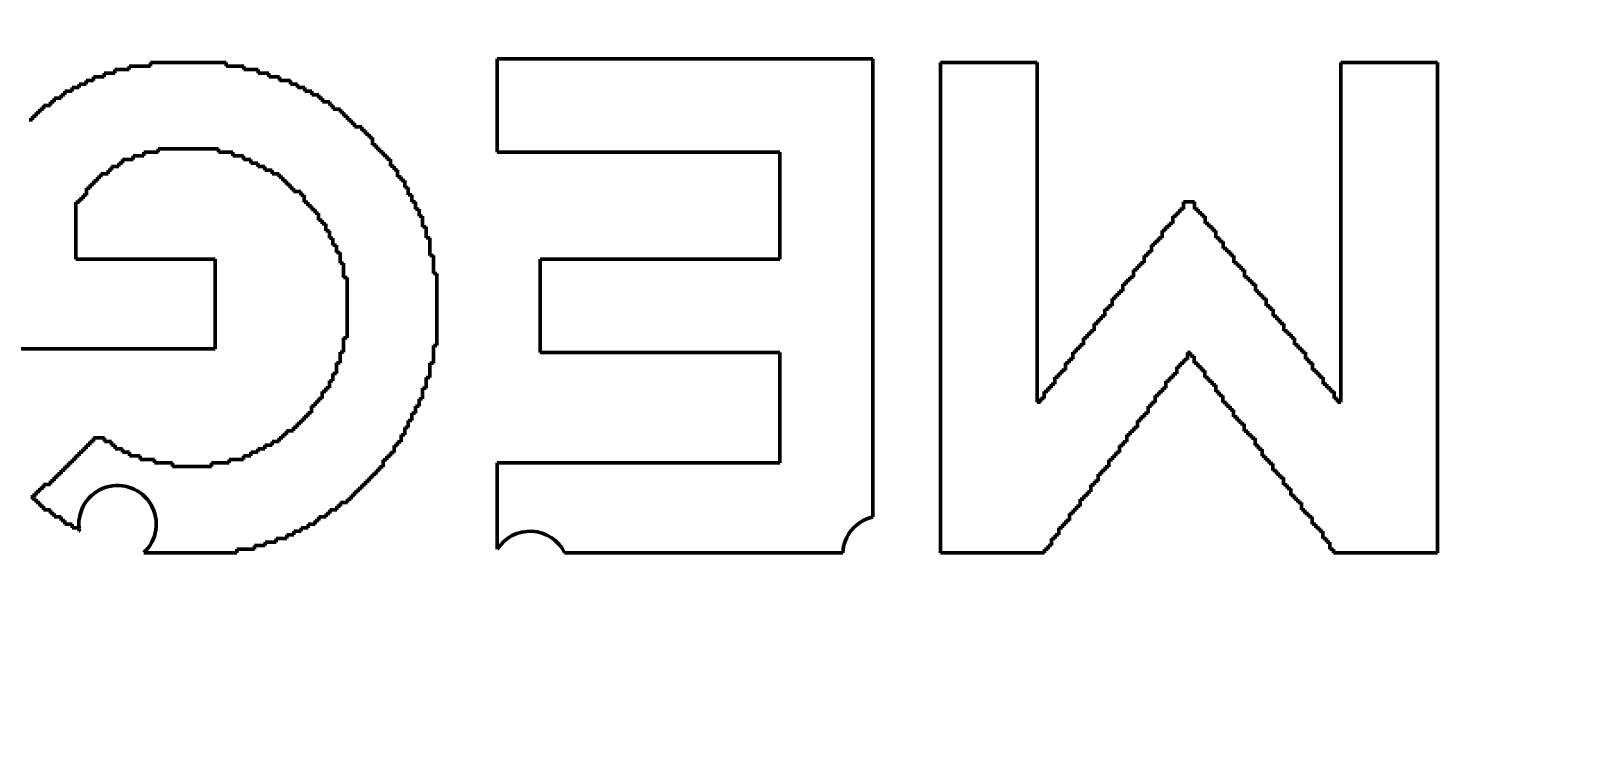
# Model space of a CAD drawing. Header units: millimetres. Extents: x 22 to 202, y 169 to 282.
# Drawn here: x 103.28 to 108.34, y 205.01 to 207.36 of the extents above; entities that cross this region are included whole.
import ezdxf

# ---------------------------------------------------------------- set-up
doc = ezdxf.new("R2010")
doc.units = ezdxf.units.MM
doc.header["$LTSCALE"] = 0.75
doc.layers.add('FD_Dimensions', color=7, linetype='Continuous', lineweight=25)
doc.layers.add('Visible', color=7, linetype='Continuous', lineweight=50)
doc.styles.get("Standard").update_dxf_attribs({"font": 'arial.ttf'})
doc.dimstyles.new('Dim-ISO-25', dxfattribs={"dimtxt": 2.5, "dimasz": 2.5, "dimexe": 1.5, "dimexo": 0, "dimgap": 1, "dimtad": 1, "dimzin": 4, "dimdsep": 46, "dimtxsty": 'Standard', "dimblk": 'OPEN90', "dimcen": 0, "dimazin": 1, "dimtp": 0.1, "dimtm": 0.1, "dimtfac": 0.72, "dimtmove": 0, "dimatfit": 3, "dimfxl": 1, "dimtzin": 4, "dimarcsym": 0})

# ---------------------------------------------------------------- blocks, each defined once
blk = doc.blocks.new('_Open90')
at = {"color": 0, "linetype": 'ByBlock', "lineweight": -2}
for p, q in [((-0.5, 0.5), (0, 0)), ((0, 0), (-1, 0)), ((0, 0), (-0.5, -0.5))]:
    blk.add_line(p, q, dxfattribs=at)
blk = doc.blocks.new('*D39')
at = {"layer": 'Defpoints', "color": 0, "transparency": 16777216}
for p in [(91.851481, 219.885579), (39.845512, 191.385202), (126.699789, 191.385202)]:
    blk.add_point(p, dxfattribs=at)
at = {"layer": 'FD_Dimensions', "color": 0, "lineweight": -2, "transparency": 16777216}
for p, q in [((91.851481, 219.885579), (38.345512, 219.885579)), ((39.845512, 217.385579), (39.845512, 193.885202)), ((126.699789, 191.385202), (38.345512, 191.385202))]:
    blk.add_line(p, q, dxfattribs=at)
at = {"layer": 'FD_Dimensions', "color": 0, "lineweight": -2, "transparency": 16777216, "xscale": 2.5, "yscale": 2.5, "zscale": 2.5}
for p, rotation in [((39.845512, 219.885579), 90), ((39.845512, 191.385202), 270)]:
    blk.add_blockref('_Open90', p, dxfattribs=dict(at, rotation=rotation))
at = {"layer": 'FD_Dimensions', "color": 0, "transparency": 16777216, "insert": (37.568245, 204.532394), "char_height": 2.5, "attachment_point": 5, "rotation": 90}
blk.add_mtext('28.50mm', dxfattribs=at)

msp = doc.modelspace()

# ---------------------------------------------------------------- linework, layer by layer
at = {"layer": 'Visible'}
for p, q in [((104.8108, 207.2672), (106.0404, 207.2672)), ((104.8108, 206.9619), (104.8108, 207.2672)), ((106.0404, 207.2672), (106.0404, 205.7686)), ((103.5238, 207.2205), (103.5591, 207.2205)), ((103.5238, 207.2086), (103.5238, 207.2205)), ((103.5591, 207.2322), (103.6058, 207.2322)), ((103.5591, 207.2205), (103.5591, 207.2322)), ((103.6058, 207.2439), (103.6759, 207.2439)), ((103.6058, 207.2322), (103.6058, 207.2439)), ((103.6759, 207.2556), (103.9228, 207.2556)), ((103.6759, 207.2439), (103.6759, 207.2556)), ((103.9228, 207.2556), (103.9228, 207.2439)), ((103.9228, 207.2439), (103.9812, 207.2439)), ((103.9812, 207.2439), (103.9812, 207.2322)), ((103.9812, 207.2322), (104.0279, 207.2322)), ((104.0279, 207.2322), (104.0279, 207.2205)), ((104.0279, 207.2205), (104.0632, 207.2205)), ((104.0632, 207.2205), (104.0632, 207.2086)), ((106.2616, 207.2556), (106.5786, 207.2556)), ((106.2616, 205.6515), (106.2616, 207.2556)), ((106.5786, 207.2556), (106.5786, 206.1441)), ((107.572, 207.2556), (107.889, 207.2556)), ((107.572, 206.1441), (107.572, 207.2556)), ((107.889, 207.2556), (107.889, 205.6515)), ((103.4186, 207.1738), (103.4417, 207.1738)), ((103.4186, 207.1618), (103.4186, 207.1738)), ((103.4417, 207.1852), (103.4653, 207.1852)), ((103.4417, 207.1738), (103.4417, 207.1852)), ((103.4653, 207.1971), (103.489, 207.1971)), ((103.4653, 207.1852), (103.4653, 207.1971)), ((103.489, 207.2086), (103.5238, 207.2086)), ((103.489, 207.1971), (103.489, 207.2086)), ((104.0632, 207.2086), (104.0983, 207.2086)), ((104.0983, 207.2086), (104.0983, 207.1971)), ((104.0983, 207.1971), (104.1334, 207.1971)), ((104.1334, 207.1971), (104.1334, 207.1852)), ((104.1334, 207.1852), (104.1567, 207.1852)), ((104.1567, 207.1852), (104.1567, 207.1738)), ((104.1567, 207.1738), (104.1803, 207.1738)), ((104.1803, 207.1738), (104.1803, 207.1618)), ((103.3251, 207.1151), (103.3485, 207.1151)), ((103.3251, 207.1034), (103.3251, 207.1151)), ((103.3485, 207.1268), (103.3599, 207.1268)), ((103.3485, 207.1151), (103.3485, 207.1268)), ((103.3599, 207.1385), (103.3833, 207.1385)), ((103.3599, 207.1268), (103.3599, 207.1385)), ((103.3833, 207.1501), (103.3952, 207.1501)), ((103.3833, 207.1385), (103.3833, 207.1501)), ((103.3952, 207.1618), (103.4186, 207.1618)), ((103.3952, 207.1501), (103.3952, 207.1618)), ((104.1803, 207.1618), (104.2037, 207.1618)), ((104.2037, 207.1618), (104.2037, 207.1501)), ((104.2037, 207.1501), (104.2271, 207.1501)), ((104.2271, 207.1501), (104.2271, 207.1385)), ((104.2271, 207.1385), (104.2388, 207.1385)), ((104.2388, 207.1385), (104.2388, 207.1268)), ((104.2388, 207.1268), (104.2621, 207.1268)), ((104.2621, 207.1268), (104.2621, 207.1151)), ((104.2621, 207.1151), (104.2738, 207.1151)), ((104.2738, 207.1151), (104.2738, 207.1034)), ((103.2781, 207.0684), (103.2898, 207.0684)), ((103.2898, 207.08), (103.3015, 207.08)), ((103.2898, 207.0684), (103.2898, 207.08)), ((103.3015, 207.0917), (103.3132, 207.0917)), ((103.3015, 207.08), (103.3015, 207.0917)), ((103.3132, 207.1034), (103.3251, 207.1034)), ((103.3132, 207.0917), (103.3132, 207.1034)), ((104.2738, 207.1034), (104.2972, 207.1034)), ((104.2972, 207.1034), (104.2972, 207.0917)), ((104.2972, 207.0917), (104.3089, 207.0917)), ((104.3089, 207.0917), (104.3089, 207.08)), ((104.3089, 207.08), (104.3206, 207.08)), ((104.3206, 207.08), (104.3206, 207.0684)), ((104.3206, 207.0684), (104.3322, 207.0684)), ((104.3322, 207.0684), (104.3322, 207.0567)), ((104.3322, 207.0567), (104.3439, 207.0567)), ((104.3439, 207.0567), (104.3439, 207.0447)), ((104.3439, 207.0447), (104.3675, 207.0447)), ((104.3675, 207.0447), (104.3675, 207.0333)), ((104.3675, 207.0333), (104.379, 207.0333)), ((104.379, 207.0333), (104.379, 207.0214)), ((104.379, 207.0214), (104.3909, 207.0214)), ((104.3909, 207.0214), (104.3909, 207.0099)), ((103.6535, 206.9619), (103.6535, 206.95)), ((103.7005, 206.9619), (103.6535, 206.9619)), ((103.7005, 206.9734), (103.7005, 206.9619)), ((103.8981, 206.9734), (103.7005, 206.9734)), ((103.8981, 206.9619), (103.8981, 206.9734)), ((103.9451, 206.9619), (103.8981, 206.9619)), ((103.9451, 206.95), (103.9451, 206.9619)), ((104.3909, 207.0099), (104.4023, 207.0099)), ((104.4023, 207.0099), (104.4023, 206.9866)), ((104.4023, 206.9866), (104.4143, 206.9866)), ((104.4143, 206.9866), (104.4143, 206.9746)), ((104.4143, 206.9746), (104.4257, 206.9746)), ((104.4257, 206.9746), (104.4257, 206.9629)), ((104.4257, 206.9629), (104.4376, 206.9629)), ((104.4376, 206.9629), (104.4376, 206.9513)), ((105.7353, 206.9619), (104.8108, 206.9619)), ((105.7353, 206.6119), (105.7353, 206.9619)), ((103.5484, 206.9152), (103.5484, 206.9033)), ((103.5718, 206.9152), (103.5484, 206.9152)), ((103.5718, 206.9266), (103.5718, 206.9152)), ((103.5834, 206.9266), (103.5718, 206.9266)), ((103.5834, 206.9386), (103.5834, 206.9266)), ((103.6185, 206.9386), (103.5834, 206.9386)), ((103.6185, 206.95), (103.6185, 206.9386)), ((103.6535, 206.95), (103.6185, 206.95)), ((103.9802, 206.95), (103.9451, 206.95)), ((103.9802, 206.9386), (103.9802, 206.95)), ((104.0036, 206.9386), (103.9802, 206.9386)), ((104.0036, 206.9266), (104.0036, 206.9386)), ((104.0269, 206.9266), (104.0036, 206.9266)), ((104.0269, 206.9152), (104.0269, 206.9266)), ((104.0503, 206.9152), (104.0269, 206.9152)), ((104.0503, 206.9033), (104.0503, 206.9152)), ((104.4376, 206.9513), (104.4493, 206.9513)), ((104.4493, 206.9513), (104.4493, 206.9396)), ((104.4493, 206.9396), (104.461, 206.9396)), ((104.461, 206.9396), (104.461, 206.9162)), ((104.461, 206.9162), (104.4727, 206.9162)), ((104.4727, 206.9162), (104.4727, 206.9045)), ((103.4897, 206.8682), (103.4897, 206.8565)), ((103.5017, 206.8682), (103.4897, 206.8682)), ((103.5017, 206.8799), (103.5017, 206.8682)), ((103.5133, 206.8799), (103.5017, 206.8799)), ((103.5133, 206.8916), (103.5133, 206.8799)), ((103.5367, 206.8916), (103.5133, 206.8916)), ((103.5367, 206.9033), (103.5367, 206.8916)), ((103.5484, 206.9033), (103.5367, 206.9033)), ((104.0737, 206.9033), (104.0503, 206.9033)), ((104.0737, 206.8916), (104.0737, 206.9033)), ((104.0973, 206.8916), (104.0737, 206.8916)), ((104.0973, 206.8799), (104.0973, 206.8916)), ((104.1087, 206.8799), (104.0973, 206.8799)), ((104.1087, 206.8682), (104.1087, 206.8799)), ((104.1207, 206.8682), (104.1087, 206.8682)), ((104.1207, 206.8565), (104.1207, 206.8682)), ((104.4727, 206.9045), (104.4844, 206.9045)), ((104.4844, 206.9045), (104.4844, 206.8812)), ((104.4844, 206.8812), (104.4961, 206.8812)), ((104.4961, 206.8812), (104.4961, 206.8695)), ((104.4961, 206.8695), (104.5077, 206.8695)), ((104.5077, 206.8695), (104.5077, 206.8461)), ((103.4549, 206.8215), (103.4549, 206.8095)), ((103.4663, 206.8215), (103.4549, 206.8215)), ((103.4663, 206.8448), (103.4663, 206.8215)), ((103.4783, 206.8448), (103.4663, 206.8448)), ((103.4783, 206.8565), (103.4783, 206.8448)), ((103.4897, 206.8565), (103.4783, 206.8565)), ((104.1323, 206.8565), (104.1207, 206.8565)), ((104.1323, 206.8448), (104.1323, 206.8565)), ((104.1438, 206.8448), (104.1323, 206.8448)), ((104.1438, 206.8332), (104.1438, 206.8448)), ((104.1674, 206.8332), (104.1438, 206.8332)), ((104.1674, 206.8215), (104.1674, 206.8332)), ((104.1791, 206.8215), (104.1674, 206.8215)), ((104.1791, 206.7981), (104.1791, 206.8215)), ((104.5077, 206.8461), (104.5194, 206.8461)), ((104.5194, 206.8461), (104.5194, 206.8227)), ((104.5194, 206.8227), (104.5311, 206.8227)), ((104.5311, 206.8227), (104.5311, 206.7994)), ((103.4316, 206.7981), (103.4316, 206.6119)), ((103.443, 206.7981), (103.4316, 206.7981)), ((103.443, 206.8095), (103.443, 206.7981)), ((103.4549, 206.8095), (103.443, 206.8095)), ((104.1908, 206.7981), (104.1791, 206.7981)), ((104.1908, 206.7862), (104.1908, 206.7981)), ((104.2024, 206.7862), (104.1908, 206.7862)), ((104.2024, 206.7747), (104.2024, 206.7862)), ((104.2141, 206.7747), (104.2024, 206.7747)), ((104.2141, 206.7628), (104.2141, 206.7747)), ((104.2258, 206.7628), (104.2141, 206.7628)), ((104.2258, 206.7394), (104.2258, 206.7628)), ((104.5311, 206.7994), (104.5428, 206.7994)), ((104.5428, 206.7994), (104.5428, 206.7757)), ((104.5428, 206.7757), (104.5547, 206.7757)), ((104.5547, 206.7757), (104.5547, 206.7524)), ((107.0338, 206.7641), (107.0455, 206.7641)), ((107.0338, 206.7524), (107.0338, 206.7641)), ((107.0455, 206.7757), (107.0571, 206.7757)), ((107.0455, 206.7641), (107.0455, 206.7757)), ((107.0571, 206.7994), (107.0935, 206.7994)), ((107.0571, 206.7757), (107.0571, 206.7994)), ((107.0935, 206.7994), (107.0935, 206.7757)), ((107.0935, 206.7757), (107.1052, 206.7757)), ((107.1052, 206.7757), (107.1052, 206.7641)), ((107.1052, 206.7641), (107.1168, 206.7641)), ((107.1168, 206.7641), (107.1168, 206.7524)), ((104.2377, 206.7394), (104.2258, 206.7394)), ((104.2377, 206.7277), (104.2377, 206.7394)), ((104.2492, 206.7277), (104.2377, 206.7277)), ((104.2492, 206.7044), (104.2492, 206.7277)), ((104.5547, 206.7524), (104.5662, 206.7524)), ((104.5662, 206.7524), (104.5662, 206.7173)), ((104.5662, 206.7173), (104.5781, 206.7173)), ((104.5781, 206.7173), (104.5781, 206.6823)), ((106.9987, 206.7173), (107.0104, 206.7173)), ((106.9987, 206.7056), (106.9987, 206.7173)), ((107.0104, 206.729), (107.0221, 206.729)), ((107.0104, 206.7173), (107.0104, 206.729)), ((107.0221, 206.7524), (107.0338, 206.7524)), ((107.0221, 206.729), (107.0221, 206.7524)), ((107.1168, 206.7524), (107.1285, 206.7524)), ((107.1285, 206.7524), (107.1285, 206.729)), ((107.1285, 206.729), (107.1402, 206.729)), ((107.1402, 206.729), (107.1402, 206.7173)), ((107.1402, 206.7173), (107.1521, 206.7173)), ((107.1521, 206.7173), (107.1521, 206.7056)), ((104.2611, 206.7044), (104.2492, 206.7044)), ((104.2611, 206.681), (104.2611, 206.7044)), ((104.2725, 206.681), (104.2611, 206.681)), ((104.2725, 206.6576), (104.2725, 206.681)), ((104.5781, 206.6823), (104.5895, 206.6823)), ((104.5895, 206.6823), (104.5895, 206.6236)), ((106.952, 206.6589), (106.9637, 206.6589)), ((106.952, 206.6355), (106.952, 206.6589)), ((106.9637, 206.6703), (106.9754, 206.6703)), ((106.9637, 206.6589), (106.9637, 206.6703)), ((106.9754, 206.6823), (106.987, 206.6823)), ((106.9754, 206.6703), (106.9754, 206.6823)), ((106.987, 206.7056), (106.9987, 206.7056)), ((106.987, 206.6823), (106.987, 206.7056)), ((107.1521, 206.7056), (107.1636, 206.7056)), ((107.1636, 206.7056), (107.1636, 206.6823)), ((107.1636, 206.6823), (107.1755, 206.6823)), ((107.1755, 206.6823), (107.1755, 206.6703)), ((107.1755, 206.6703), (107.1869, 206.6703)), ((107.1869, 206.6703), (107.1869, 206.647)), ((103.4316, 206.6119), (103.8877, 206.6119)), ((103.8877, 206.6119), (103.8877, 206.3183)), ((104.2842, 206.6576), (104.2725, 206.6576)), ((104.2842, 206.6343), (104.2842, 206.6576)), ((104.2962, 206.6343), (104.2842, 206.6343)), ((104.2962, 206.599), (104.2962, 206.6343)), ((104.5895, 206.6236), (104.6015, 206.6236)), ((104.6015, 206.6236), (104.6015, 206.5652)), ((104.9512, 206.6119), (105.7353, 206.6119)), ((104.9512, 206.3066), (104.9512, 206.6119)), ((106.9286, 206.6236), (106.9403, 206.6236)), ((106.9286, 206.6002), (106.9286, 206.6236)), ((106.9403, 206.6355), (106.952, 206.6355)), ((106.9403, 206.6236), (106.9403, 206.6355)), ((107.1869, 206.647), (107.1989, 206.647)), ((107.1989, 206.647), (107.1989, 206.6355)), ((107.1989, 206.6355), (107.2106, 206.6355)), ((107.2106, 206.6355), (107.2106, 206.6236)), ((107.2106, 206.6236), (107.2222, 206.6236)), ((107.2222, 206.6236), (107.2222, 206.6002)), ((104.3079, 206.599), (104.2962, 206.599)), ((104.3079, 206.5522), (104.3079, 206.599)), ((104.6015, 206.5652), (104.6132, 206.5652)), ((104.6132, 206.5652), (104.6132, 206.33)), ((106.8933, 206.5769), (106.905, 206.5769)), ((106.8933, 206.5535), (106.8933, 206.5769)), ((106.905, 206.5886), (106.9169, 206.5886)), ((106.905, 206.5769), (106.905, 206.5886)), ((106.9169, 206.6002), (106.9286, 206.6002)), ((106.9169, 206.5886), (106.9169, 206.6002)), ((107.2222, 206.6002), (107.2339, 206.6002)), ((107.2339, 206.6002), (107.2339, 206.5886)), ((107.2339, 206.5886), (107.2456, 206.5886)), ((107.2456, 206.5886), (107.2456, 206.5769)), ((107.2456, 206.5769), (107.2573, 206.5769)), ((107.2573, 206.5769), (107.2573, 206.5535)), ((104.3195, 206.5522), (104.3079, 206.5522)), ((104.3195, 206.3546), (104.3195, 206.5522)), ((106.8466, 206.5068), (106.8585, 206.5068)), ((106.8466, 206.4951), (106.8466, 206.5068)), ((106.8585, 206.5301), (106.8699, 206.5301)), ((106.8585, 206.5068), (106.8585, 206.5301)), ((106.8699, 206.5418), (106.8819, 206.5418)), ((106.8699, 206.5301), (106.8699, 206.5418)), ((106.8819, 206.5535), (106.8933, 206.5535)), ((106.8819, 206.5418), (106.8819, 206.5535)), ((107.2573, 206.5535), (107.269, 206.5535)), ((107.269, 206.5535), (107.269, 206.5418)), ((107.269, 206.5418), (107.2807, 206.5418)), ((107.2807, 206.5418), (107.2807, 206.5301)), ((107.2807, 206.5301), (107.2924, 206.5301)), ((107.2924, 206.5301), (107.2924, 206.5068)), ((107.2924, 206.5068), (107.304, 206.5068)), ((107.304, 206.5068), (107.304, 206.4951)), ((106.8115, 206.4598), (106.8232, 206.4598)), ((106.8115, 206.4483), (106.8115, 206.4598)), ((106.8232, 206.4834), (106.8349, 206.4834)), ((106.8232, 206.4598), (106.8232, 206.4834)), ((106.8349, 206.4951), (106.8466, 206.4951)), ((106.8349, 206.4834), (106.8349, 206.4951)), ((107.304, 206.4951), (107.3157, 206.4951)), ((107.3157, 206.4951), (107.3157, 206.4834)), ((107.3157, 206.4834), (107.3274, 206.4834)), ((107.3274, 206.4834), (107.3274, 206.4598)), ((107.3274, 206.4598), (107.3393, 206.4598)), ((107.3393, 206.4598), (107.3393, 206.4483)), ((106.7765, 206.413), (106.7882, 206.413)), ((106.7765, 206.4014), (106.7765, 206.413)), ((106.7882, 206.425), (106.7998, 206.425)), ((106.7882, 206.413), (106.7882, 206.425)), ((106.7998, 206.4483), (106.8115, 206.4483)), ((106.7998, 206.425), (106.7998, 206.4483)), ((107.3393, 206.4483), (107.3508, 206.4483)), ((107.3508, 206.4483), (107.3508, 206.425)), ((107.3508, 206.425), (107.3627, 206.425)), ((107.3627, 206.425), (107.3627, 206.413)), ((107.3627, 206.413), (107.3741, 206.413)), ((107.3741, 206.413), (107.3741, 206.4014)), ((106.7414, 206.3663), (106.7531, 206.3663)), ((106.7414, 206.3546), (106.7414, 206.3663)), ((106.7531, 206.378), (106.7645, 206.378)), ((106.7531, 206.3663), (106.7531, 206.378)), ((106.7645, 206.4014), (106.7765, 206.4014)), ((106.7645, 206.378), (106.7645, 206.4014)), ((107.3741, 206.4014), (107.3861, 206.4014)), ((107.3861, 206.4014), (107.3861, 206.378)), ((107.3861, 206.378), (107.3975, 206.378)), ((107.3975, 206.378), (107.3975, 206.3663)), ((107.3975, 206.3663), (107.4094, 206.3663)), ((107.4094, 206.3663), (107.4094, 206.3546)), ((103.8877, 206.3183), (103.126, 206.3183)), ((104.2962, 206.3079), (104.3079, 206.3079)), ((104.2962, 206.2726), (104.2962, 206.3079)), ((104.3079, 206.3546), (104.3195, 206.3546)), ((104.3079, 206.3079), (104.3079, 206.3546)), ((104.6015, 206.33), (104.6015, 206.2716)), ((104.6132, 206.33), (104.6015, 206.33)), ((105.7353, 206.3066), (104.9512, 206.3066)), ((105.7353, 205.9452), (105.7353, 206.3066)), ((106.6944, 206.3079), (106.7061, 206.3079)), ((106.6944, 206.2845), (106.6944, 206.3079)), ((106.7061, 206.3196), (106.7181, 206.3196)), ((106.7061, 206.3079), (106.7061, 206.3196)), ((106.7181, 206.3313), (106.7297, 206.3313)), ((106.7181, 206.3196), (106.7181, 206.3313)), ((106.7297, 206.3546), (106.7414, 206.3546)), ((106.7297, 206.3313), (106.7297, 206.3546)), ((107.0701, 206.3066), (107.0701, 206.2832)), ((107.0805, 206.3066), (107.0701, 206.3066)), ((107.0805, 206.2949), (107.0805, 206.3066)), ((107.4094, 206.3546), (107.4211, 206.3546)), ((107.4211, 206.3546), (107.4211, 206.3313)), ((107.4211, 206.3313), (107.4328, 206.3313)), ((107.4328, 206.3313), (107.4328, 206.3196)), ((107.4328, 206.3196), (107.4445, 206.3196)), ((107.4445, 206.3196), (107.4445, 206.3079)), ((107.4445, 206.3079), (107.4562, 206.3079)), ((107.4562, 206.3079), (107.4562, 206.2845)), ((104.2842, 206.2726), (104.2962, 206.2726)), ((104.2842, 206.2375), (104.2842, 206.2726)), ((104.5895, 206.2716), (104.5895, 206.2246)), ((104.6015, 206.2716), (104.5895, 206.2716)), ((106.6713, 206.2726), (106.6828, 206.2726)), ((106.6713, 206.2492), (106.6713, 206.2726)), ((106.6828, 206.2845), (106.6944, 206.2845)), ((106.6828, 206.2726), (106.6828, 206.2845)), ((107.035, 206.2599), (107.035, 206.2365)), ((107.0467, 206.2599), (107.035, 206.2599)), ((107.0467, 206.2716), (107.0467, 206.2599)), ((107.0584, 206.2716), (107.0467, 206.2716)), ((107.0584, 206.2832), (107.0584, 206.2716)), ((107.0701, 206.2832), (107.0584, 206.2832)), ((107.0925, 206.2949), (107.0805, 206.2949)), ((107.0925, 206.2716), (107.0925, 206.2949)), ((107.1041, 206.2716), (107.0925, 206.2716)), ((107.1041, 206.2599), (107.1041, 206.2716)), ((107.1156, 206.2599), (107.1041, 206.2599)), ((107.1156, 206.2482), (107.1156, 206.2599)), ((107.4562, 206.2845), (107.4679, 206.2845)), ((107.4679, 206.2845), (107.4679, 206.2726)), ((107.4679, 206.2726), (107.4795, 206.2726)), ((107.4795, 206.2726), (107.4795, 206.2492)), ((104.2611, 206.2142), (104.2725, 206.2142)), ((104.2611, 206.1908), (104.2611, 206.2142)), ((104.2725, 206.2375), (104.2842, 206.2375)), ((104.2725, 206.2142), (104.2725, 206.2375)), ((104.5781, 206.2246), (104.5781, 206.1898)), ((104.5895, 206.2246), (104.5781, 206.2246)), ((106.636, 206.2258), (106.6477, 206.2258)), ((106.636, 206.2025), (106.636, 206.2258)), ((106.6477, 206.2375), (106.6594, 206.2375)), ((106.6477, 206.2258), (106.6477, 206.2375)), ((106.6594, 206.2492), (106.6713, 206.2492)), ((106.6594, 206.2375), (106.6594, 206.2492)), ((106.9997, 206.2131), (106.9997, 206.1898)), ((107.0117, 206.2131), (106.9997, 206.2131)), ((107.0117, 206.2246), (107.0117, 206.2131)), ((107.0231, 206.2246), (107.0117, 206.2246)), ((107.0231, 206.2365), (107.0231, 206.2246)), ((107.035, 206.2365), (107.0231, 206.2365)), ((107.1275, 206.2482), (107.1156, 206.2482)), ((107.1275, 206.2246), (107.1275, 206.2482)), ((107.1392, 206.2246), (107.1275, 206.2246)), ((107.1392, 206.2131), (107.1392, 206.2246)), ((107.1509, 206.2131), (107.1392, 206.2131)), ((107.1509, 206.2012), (107.1509, 206.2131)), ((107.4795, 206.2492), (107.4912, 206.2492)), ((107.4912, 206.2492), (107.4912, 206.2375)), ((107.4912, 206.2375), (107.5029, 206.2375)), ((107.5029, 206.2375), (107.5029, 206.2258)), ((107.5029, 206.2258), (107.5146, 206.2258)), ((107.5146, 206.2258), (107.5146, 206.2025)), ((104.2258, 206.1557), (104.2377, 206.1557)), ((104.2258, 206.1441), (104.2258, 206.1557)), ((104.2377, 206.1791), (104.2492, 206.1791)), ((104.2377, 206.1557), (104.2377, 206.1791)), ((104.2492, 206.1908), (104.2611, 206.1908)), ((104.2492, 206.1791), (104.2492, 206.1908)), ((104.5547, 206.1545), (104.5547, 206.1311)), ((104.5662, 206.1545), (104.5547, 206.1545)), ((104.5662, 206.1898), (104.5662, 206.1545)), ((104.5781, 206.1898), (104.5662, 206.1898)), ((106.5893, 206.1557), (106.601, 206.1557)), ((106.5893, 206.1441), (106.5893, 206.1557)), ((106.601, 206.1791), (106.6126, 206.1791)), ((106.601, 206.1557), (106.601, 206.1791)), ((106.6126, 206.1908), (106.6243, 206.1908)), ((106.6126, 206.1791), (106.6126, 206.1908)), ((106.6243, 206.2025), (106.636, 206.2025)), ((106.6243, 206.1908), (106.6243, 206.2025)), ((106.9647, 206.1661), (106.9647, 206.1428)), ((106.9764, 206.1661), (106.9647, 206.1661)), ((106.9764, 206.1778), (106.9764, 206.1661)), ((106.9883, 206.1778), (106.9764, 206.1778)), ((106.9883, 206.1898), (106.9883, 206.1778)), ((106.9997, 206.1898), (106.9883, 206.1898)), ((107.1626, 206.2012), (107.1509, 206.2012)), ((107.1626, 206.1778), (107.1626, 206.2012)), ((107.1742, 206.1778), (107.1626, 206.1778)), ((107.1742, 206.1661), (107.1742, 206.1778)), ((107.1859, 206.1661), (107.1742, 206.1661)), ((107.1859, 206.1428), (107.1859, 206.1661)), ((107.5146, 206.2025), (107.5265, 206.2025)), ((107.5265, 206.2025), (107.5265, 206.1908)), ((107.5265, 206.1908), (107.538, 206.1908)), ((107.538, 206.1908), (107.538, 206.1791)), ((107.538, 206.1791), (107.5499, 206.1791)), ((107.5499, 206.1791), (107.5499, 206.1557)), ((107.5499, 206.1557), (107.5613, 206.1557)), ((107.5613, 206.1557), (107.5613, 206.1441)), ((104.1908, 206.1087), (104.2024, 206.1087)), ((104.1908, 206.0973), (104.1908, 206.1087)), ((104.2024, 206.1324), (104.2141, 206.1324)), ((104.2024, 206.1087), (104.2024, 206.1324)), ((104.2141, 206.1441), (104.2258, 206.1441)), ((104.2141, 206.1324), (104.2141, 206.1441)), ((104.5311, 206.1077), (104.5311, 206.0844)), ((104.5428, 206.1077), (104.5311, 206.1077)), ((104.5428, 206.1311), (104.5428, 206.1077)), ((104.5547, 206.1311), (104.5428, 206.1311)), ((106.5786, 206.1441), (106.5893, 206.1441)), ((106.9296, 206.1077), (106.9296, 206.096)), ((106.9413, 206.1077), (106.9296, 206.1077)), ((106.9413, 206.1311), (106.9413, 206.1077)), ((106.953, 206.1311), (106.9413, 206.1311)), ((106.953, 206.1428), (106.953, 206.1311)), ((106.9647, 206.1428), (106.953, 206.1428)), ((107.1976, 206.1428), (107.1859, 206.1428)), ((107.1976, 206.1311), (107.1976, 206.1428)), ((107.2095, 206.1311), (107.1976, 206.1311)), ((107.2095, 206.1194), (107.2095, 206.1311)), ((107.221, 206.1194), (107.2095, 206.1194)), ((107.221, 206.096), (107.221, 206.1194)), ((107.5613, 206.1441), (107.572, 206.1441)), ((104.1438, 206.062), (104.1557, 206.062)), ((104.1438, 206.0506), (104.1438, 206.062)), ((104.1557, 206.0739), (104.1674, 206.0739)), ((104.1557, 206.062), (104.1557, 206.0739)), ((104.1674, 206.0854), (104.1791, 206.0854)), ((104.1674, 206.0739), (104.1674, 206.0854)), ((104.1791, 206.0973), (104.1908, 206.0973)), ((104.1791, 206.0854), (104.1791, 206.0973)), ((104.5077, 206.0607), (104.5077, 206.0374)), ((104.5194, 206.0607), (104.5077, 206.0607)), ((104.5194, 206.0844), (104.5194, 206.0607)), ((104.5311, 206.0844), (104.5194, 206.0844)), ((106.8946, 206.0607), (106.8946, 206.0493)), ((106.9063, 206.0607), (106.8946, 206.0607)), ((106.9063, 206.0844), (106.9063, 206.0607)), ((106.918, 206.0844), (106.9063, 206.0844)), ((106.918, 206.096), (106.918, 206.0844)), ((106.9296, 206.096), (106.918, 206.096)), ((107.2329, 206.096), (107.221, 206.096)), ((107.2329, 206.0844), (107.2329, 206.096)), ((107.2443, 206.0844), (107.2329, 206.0844)), ((107.2443, 206.0727), (107.2443, 206.0844)), ((107.256, 206.0727), (107.2443, 206.0727)), ((107.256, 206.0493), (107.256, 206.0727)), ((103.4653, 206.0036), (103.477, 206.0036)), ((103.4653, 205.9919), (103.4653, 206.0036)), ((103.477, 206.0153), (103.489, 206.0153)), ((103.477, 206.0036), (103.477, 206.0153)), ((103.489, 206.027), (103.525, 206.027)), ((103.489, 206.0153), (103.489, 206.027)), ((103.525, 206.027), (103.525, 206.0153)), ((103.525, 206.0153), (103.5484, 206.0153)), ((103.5484, 206.0153), (103.5484, 206.0036)), ((103.5484, 206.0036), (103.5601, 206.0036)), ((103.5601, 206.0036), (103.5601, 205.9919)), ((104.0503, 206.0036), (104.0737, 206.0036)), ((104.0503, 205.9919), (104.0503, 206.0036)), ((104.0737, 206.0153), (104.0973, 206.0153)), ((104.0737, 206.0036), (104.0737, 206.0153)), ((104.0973, 206.027), (104.1087, 206.027)), ((104.0973, 206.0153), (104.0973, 206.027)), ((104.1087, 206.0386), (104.1207, 206.0386)), ((104.1087, 206.027), (104.1087, 206.0386)), ((104.1207, 206.0506), (104.1438, 206.0506)), ((104.1207, 206.0386), (104.1207, 206.0506)), ((104.4727, 206.0023), (104.4727, 205.979)), ((104.4844, 206.0023), (104.4727, 206.0023)), ((104.4844, 206.014), (104.4844, 206.0023)), ((104.4961, 206.014), (104.4844, 206.014)), ((104.4961, 206.0374), (104.4961, 206.014)), ((104.5077, 206.0374), (104.4961, 206.0374)), ((106.8479, 206.0023), (106.8479, 205.979)), ((106.8595, 206.0023), (106.8479, 206.0023)), ((106.8595, 206.014), (106.8595, 206.0023)), ((106.8712, 206.014), (106.8595, 206.014)), ((106.8712, 206.0374), (106.8712, 206.014)), ((106.8829, 206.0374), (106.8712, 206.0374)), ((106.8829, 206.0493), (106.8829, 206.0374)), ((106.8946, 206.0493), (106.8829, 206.0493)), ((107.268, 206.0493), (107.256, 206.0493)), ((107.268, 206.0374), (107.268, 206.0493)), ((107.2797, 206.0374), (107.268, 206.0374)), ((107.2797, 206.0259), (107.2797, 206.0374)), ((107.2913, 206.0259), (107.2797, 206.0259)), ((107.2913, 206.0023), (107.2913, 206.0259)), ((107.303, 206.0023), (107.2913, 206.0023)), ((107.303, 205.9906), (107.303, 206.0023)), ((103.4186, 205.9569), (103.4303, 205.9569)), ((103.4186, 205.9452), (103.4186, 205.9569)), ((103.4303, 205.9685), (103.4417, 205.9685)), ((103.4303, 205.9569), (103.4303, 205.9685)), ((103.4417, 205.9802), (103.4536, 205.9802)), ((103.4417, 205.9685), (103.4417, 205.9802)), ((103.4536, 205.9919), (103.4653, 205.9919)), ((103.4536, 205.9802), (103.4536, 205.9919)), ((103.5601, 205.9919), (103.5834, 205.9919)), ((103.5834, 205.9919), (103.5834, 205.9802)), ((103.5834, 205.9802), (103.6068, 205.9802)), ((103.6068, 205.9802), (103.6068, 205.9685)), ((103.6068, 205.9685), (103.6421, 205.9685)), ((103.6421, 205.9685), (103.6421, 205.9569)), ((103.6421, 205.9569), (103.6889, 205.9569)), ((103.6889, 205.9569), (103.6889, 205.9452)), ((103.9332, 205.9569), (103.9802, 205.9569)), ((103.9332, 205.9452), (103.9332, 205.9569)), ((103.9802, 205.9685), (104.0036, 205.9685)), ((103.9802, 205.9569), (103.9802, 205.9685)), ((104.0036, 205.9802), (104.0269, 205.9802)), ((104.0036, 205.9685), (104.0036, 205.9802)), ((104.0269, 205.9919), (104.0503, 205.9919)), ((104.0269, 205.9802), (104.0269, 205.9919)), ((104.4376, 205.9556), (104.4376, 205.9322)), ((104.4493, 205.9556), (104.4376, 205.9556)), ((104.4493, 205.9673), (104.4493, 205.9556)), ((104.461, 205.9673), (104.4493, 205.9673)), ((104.461, 205.979), (104.461, 205.9673)), ((104.4727, 205.979), (104.461, 205.979)), ((106.8125, 205.9556), (106.8125, 205.9322)), ((106.8245, 205.9556), (106.8125, 205.9556)), ((106.8245, 205.9673), (106.8245, 205.9556)), ((106.8362, 205.9673), (106.8245, 205.9673)), ((106.8362, 205.979), (106.8362, 205.9673)), ((106.8479, 205.979), (106.8362, 205.979)), ((107.3147, 205.9906), (107.303, 205.9906)), ((107.3147, 205.9673), (107.3147, 205.9906)), ((107.3261, 205.9673), (107.3147, 205.9673)), ((107.3261, 205.9556), (107.3261, 205.9673)), ((107.3381, 205.9556), (107.3261, 205.9556)), ((107.3381, 205.9439), (107.3381, 205.9556)), ((103.3716, 205.9101), (103.3833, 205.9101)), ((103.3716, 205.8982), (103.3716, 205.9101)), ((103.3833, 205.9215), (103.3952, 205.9215)), ((103.3833, 205.9101), (103.3833, 205.9215)), ((103.3952, 205.9335), (103.4069, 205.9335)), ((103.3952, 205.9215), (103.3952, 205.9335)), ((103.4069, 205.9452), (103.4186, 205.9452)), ((103.4069, 205.9335), (103.4069, 205.9452)), ((103.6889, 205.9452), (103.7473, 205.9452)), ((103.7473, 205.9452), (103.7473, 205.9335)), ((103.7473, 205.9335), (103.8748, 205.9335)), ((103.8748, 205.9452), (103.9332, 205.9452)), ((103.8748, 205.9335), (103.8748, 205.9452)), ((104.4023, 205.9088), (104.4023, 205.8972)), ((104.4143, 205.9088), (104.4023, 205.9088)), ((104.4143, 205.9205), (104.4143, 205.9088)), ((104.4257, 205.9205), (104.4143, 205.9205)), ((104.4257, 205.9322), (104.4257, 205.9205)), ((104.4376, 205.9322), (104.4257, 205.9322)), ((104.8108, 205.9452), (105.7353, 205.9452)), ((104.8108, 205.6625), (104.8108, 205.9452)), ((106.7777, 205.9088), (106.7777, 205.8855)), ((106.7892, 205.9088), (106.7777, 205.9088)), ((106.7892, 205.9205), (106.7892, 205.9088)), ((106.8011, 205.9205), (106.7892, 205.9205)), ((106.8011, 205.9322), (106.8011, 205.9205)), ((106.8125, 205.9322), (106.8011, 205.9322)), ((107.3498, 205.9439), (107.3381, 205.9439)), ((107.3498, 205.9205), (107.3498, 205.9439)), ((107.3614, 205.9205), (107.3498, 205.9205)), ((107.3614, 205.9088), (107.3614, 205.9205)), ((107.3731, 205.9088), (107.3614, 205.9088)), ((107.3731, 205.8972), (107.3731, 205.9088)), ((103.3015, 205.8514), (103.3132, 205.8514)), ((103.3015, 205.8398), (103.3015, 205.8514)), ((103.3132, 205.8631), (103.3251, 205.8631)), ((103.3132, 205.8514), (103.3132, 205.8631)), ((103.3251, 205.8748), (103.3485, 205.8748)), ((103.3251, 205.8631), (103.3251, 205.8748)), ((103.3485, 205.8868), (103.3599, 205.8868)), ((103.3485, 205.8748), (103.3485, 205.8868)), ((103.3599, 205.8982), (103.3716, 205.8982)), ((103.3599, 205.8868), (103.3599, 205.8982)), ((104.3439, 205.8502), (104.3439, 205.8387)), ((104.3556, 205.8502), (104.3439, 205.8502)), ((104.3556, 205.8621), (104.3556, 205.8502)), ((104.3675, 205.8621), (104.3556, 205.8621)), ((104.3675, 205.8738), (104.3675, 205.8621)), ((104.379, 205.8738), (104.3675, 205.8738)), ((104.379, 205.8855), (104.379, 205.8738)), ((104.3909, 205.8855), (104.379, 205.8855)), ((104.3909, 205.8972), (104.3909, 205.8855)), ((104.4023, 205.8972), (104.3909, 205.8972)), ((106.7424, 205.8502), (106.7424, 205.8387)), ((106.7541, 205.8502), (106.7424, 205.8502)), ((106.7541, 205.8738), (106.7541, 205.8502)), ((106.7658, 205.8738), (106.7541, 205.8738)), ((106.7658, 205.8855), (106.7658, 205.8738)), ((106.7777, 205.8855), (106.7658, 205.8855)), ((107.3848, 205.8972), (107.3731, 205.8972)), ((107.3848, 205.8738), (107.3848, 205.8972)), ((107.3965, 205.8738), (107.3848, 205.8738)), ((107.3965, 205.8621), (107.3965, 205.8738)), ((107.4082, 205.8621), (107.3965, 205.8621)), ((107.4082, 205.8387), (107.4082, 205.8621)), ((103.2898, 205.8398), (103.3015, 205.8398)), ((103.2898, 205.8268), (103.2898, 205.8398)), ((103.3015, 205.8268), (103.2898, 205.8268)), ((103.3015, 205.8154), (103.3015, 205.8268)), ((103.3132, 205.8154), (103.3015, 205.8154)), ((103.3132, 205.8034), (103.3132, 205.8154)), ((103.3251, 205.8034), (103.3132, 205.8034)), ((103.3251, 205.7918), (103.3251, 205.8034)), ((104.2855, 205.8034), (104.2855, 205.7918)), ((104.2972, 205.8034), (104.2855, 205.8034)), ((104.2972, 205.8154), (104.2972, 205.8034)), ((104.3206, 205.8154), (104.2972, 205.8154)), ((104.3206, 205.8268), (104.3206, 205.8154)), ((104.3322, 205.8268), (104.3206, 205.8268)), ((104.3322, 205.8387), (104.3322, 205.8268)), ((104.3439, 205.8387), (104.3322, 205.8387)), ((106.7074, 205.8034), (106.7074, 205.7918)), ((106.7191, 205.8034), (106.7074, 205.8034)), ((106.7191, 205.8268), (106.7191, 205.8034)), ((106.7308, 205.8268), (106.7191, 205.8268)), ((106.7308, 205.8387), (106.7308, 205.8268)), ((106.7424, 205.8387), (106.7308, 205.8387)), ((107.4201, 205.8387), (107.4082, 205.8387)), ((107.4201, 205.8268), (107.4201, 205.8387)), ((107.4315, 205.8268), (107.4201, 205.8268)), ((107.4315, 205.8154), (107.4315, 205.8268)), ((107.4435, 205.8154), (107.4315, 205.8154)), ((107.4435, 205.7918), (107.4435, 205.8154)), ((103.3485, 205.7918), (103.3251, 205.7918)), ((103.3485, 205.7801), (103.3485, 205.7918)), ((103.3599, 205.7801), (103.3485, 205.7801)), ((103.3599, 205.7684), (103.3599, 205.7801)), ((103.3833, 205.7684), (103.3599, 205.7684)), ((103.3833, 205.7567), (103.3833, 205.7684)), ((103.3952, 205.7567), (103.3833, 205.7567)), ((103.3952, 205.745), (103.3952, 205.7567)), ((104.2151, 205.7567), (104.2151, 205.745)), ((104.2271, 205.7567), (104.2151, 205.7567)), ((104.2271, 205.7684), (104.2271, 205.7567)), ((104.2504, 205.7684), (104.2271, 205.7684)), ((104.2504, 205.7801), (104.2504, 205.7684)), ((104.2621, 205.7801), (104.2504, 205.7801)), ((104.2621, 205.7918), (104.2621, 205.7801)), ((104.2855, 205.7918), (104.2621, 205.7918)), ((106.6723, 205.7567), (106.6723, 205.745)), ((106.684, 205.7567), (106.6723, 205.7567)), ((106.684, 205.7801), (106.684, 205.7567)), ((106.6957, 205.7801), (106.684, 205.7801)), ((106.6957, 205.7918), (106.6957, 205.7801)), ((106.7074, 205.7918), (106.6957, 205.7918)), ((107.4549, 205.7918), (107.4435, 205.7918)), ((107.4549, 205.7801), (107.4549, 205.7918)), ((107.4666, 205.7801), (107.4549, 205.7801)), ((107.4666, 205.7684), (107.4666, 205.7801)), ((107.4785, 205.7684), (107.4666, 205.7684)), ((107.4785, 205.745), (107.4785, 205.7684)), ((103.4186, 205.745), (103.3952, 205.745)), ((103.4186, 205.7333), (103.4186, 205.745)), ((103.4415, 205.7333), (103.4186, 205.7333)), ((103.4417, 205.7217), (103.4417, 205.7309)), ((103.4431, 205.7217), (103.4417, 205.7217)), ((104.0866, 205.6983), (104.0866, 205.6863)), ((104.1217, 205.6983), (104.0866, 205.6983)), ((104.1217, 205.71), (104.1217, 205.6983)), ((104.145, 205.71), (104.1217, 205.71)), ((104.145, 205.7217), (104.145, 205.71)), ((104.1684, 205.7217), (104.145, 205.7217)), ((104.1684, 205.7333), (104.1684, 205.7217)), ((104.1918, 205.7333), (104.1684, 205.7333)), ((104.1918, 205.745), (104.1918, 205.7333)), ((104.2151, 205.745), (104.1918, 205.745)), ((106.6253, 205.6983), (106.6253, 205.6749)), ((106.6373, 205.6983), (106.6253, 205.6983)), ((106.6373, 205.71), (106.6373, 205.6983)), ((106.6487, 205.71), (106.6373, 205.71)), ((106.6487, 205.7333), (106.6487, 205.71)), ((106.6607, 205.7333), (106.6487, 205.7333)), ((106.6607, 205.745), (106.6607, 205.7333)), ((106.6723, 205.745), (106.6607, 205.745)), ((107.4902, 205.745), (107.4785, 205.745)), ((107.4902, 205.7333), (107.4902, 205.745)), ((107.5019, 205.7333), (107.4902, 205.7333)), ((107.5019, 205.7217), (107.5019, 205.7333)), ((107.5136, 205.7217), (107.5019, 205.7217)), ((107.5136, 205.6983), (107.5136, 205.7217)), ((107.5253, 205.6983), (107.5136, 205.6983)), ((107.5253, 205.6863), (107.5253, 205.6983)), ((103.9578, 205.6515), (103.6536, 205.6515)), ((103.9578, 205.663), (103.9578, 205.6515)), ((104.0165, 205.663), (103.9578, 205.663)), ((104.0165, 205.6749), (104.0165, 205.663)), ((104.0513, 205.6749), (104.0165, 205.6749)), ((104.0513, 205.6863), (104.0513, 205.6749)), ((104.0866, 205.6863), (104.0513, 205.6863)), ((105.9418, 205.6515), (105.0313, 205.6515)), ((106.602, 205.6515), (106.2616, 205.6515)), ((106.602, 205.663), (106.602, 205.6515)), ((106.6139, 205.663), (106.602, 205.663)), ((106.6139, 205.6749), (106.6139, 205.663)), ((106.6253, 205.6749), (106.6139, 205.6749)), ((107.5367, 205.6863), (107.5253, 205.6863)), ((107.5367, 205.663), (107.5367, 205.6863)), ((107.5486, 205.663), (107.5367, 205.663)), ((107.5486, 205.6515), (107.5486, 205.663)), ((107.889, 205.6515), (107.5486, 205.6515))]:
    msp.add_line(p, q, dxfattribs=at)
for centre, radius, start, end in [((103.5677, 205.7448), 0.1267, 312.6526, 185.1743), ((106.0683, 205.6449), 0.1267, 102.7363, 177.0132), ((103.5651, 205.7444), 0.1241, 186.2653, 190.5761), ((104.918, 205.5949), 0.1267, 26.5434, 147.7462)]:
    msp.add_arc(centre, radius, start, end, dxfattribs=at)

# ---------------------------------------------------------------- dimensions: what is measured, and where the dimension line sits
at = {"layer": 'FD_Dimensions'}
dim = msp.add_linear_dim(base=(39.8455, 191.3852), p1=(91.8515, 219.8856), p2=(126.6998, 191.3852), angle=90, dimstyle='Dim-ISO-25', override={"dimlfac": 1, "dimpost": 'mm'}, dxfattribs=at)
dim.commit()
dim.dimension.update_dxf_attribs({"geometry": '*D39', "text_midpoint": (39.8455, 204.5324), "dimtype": 160})

doc.saveas('drawing.dxf')
